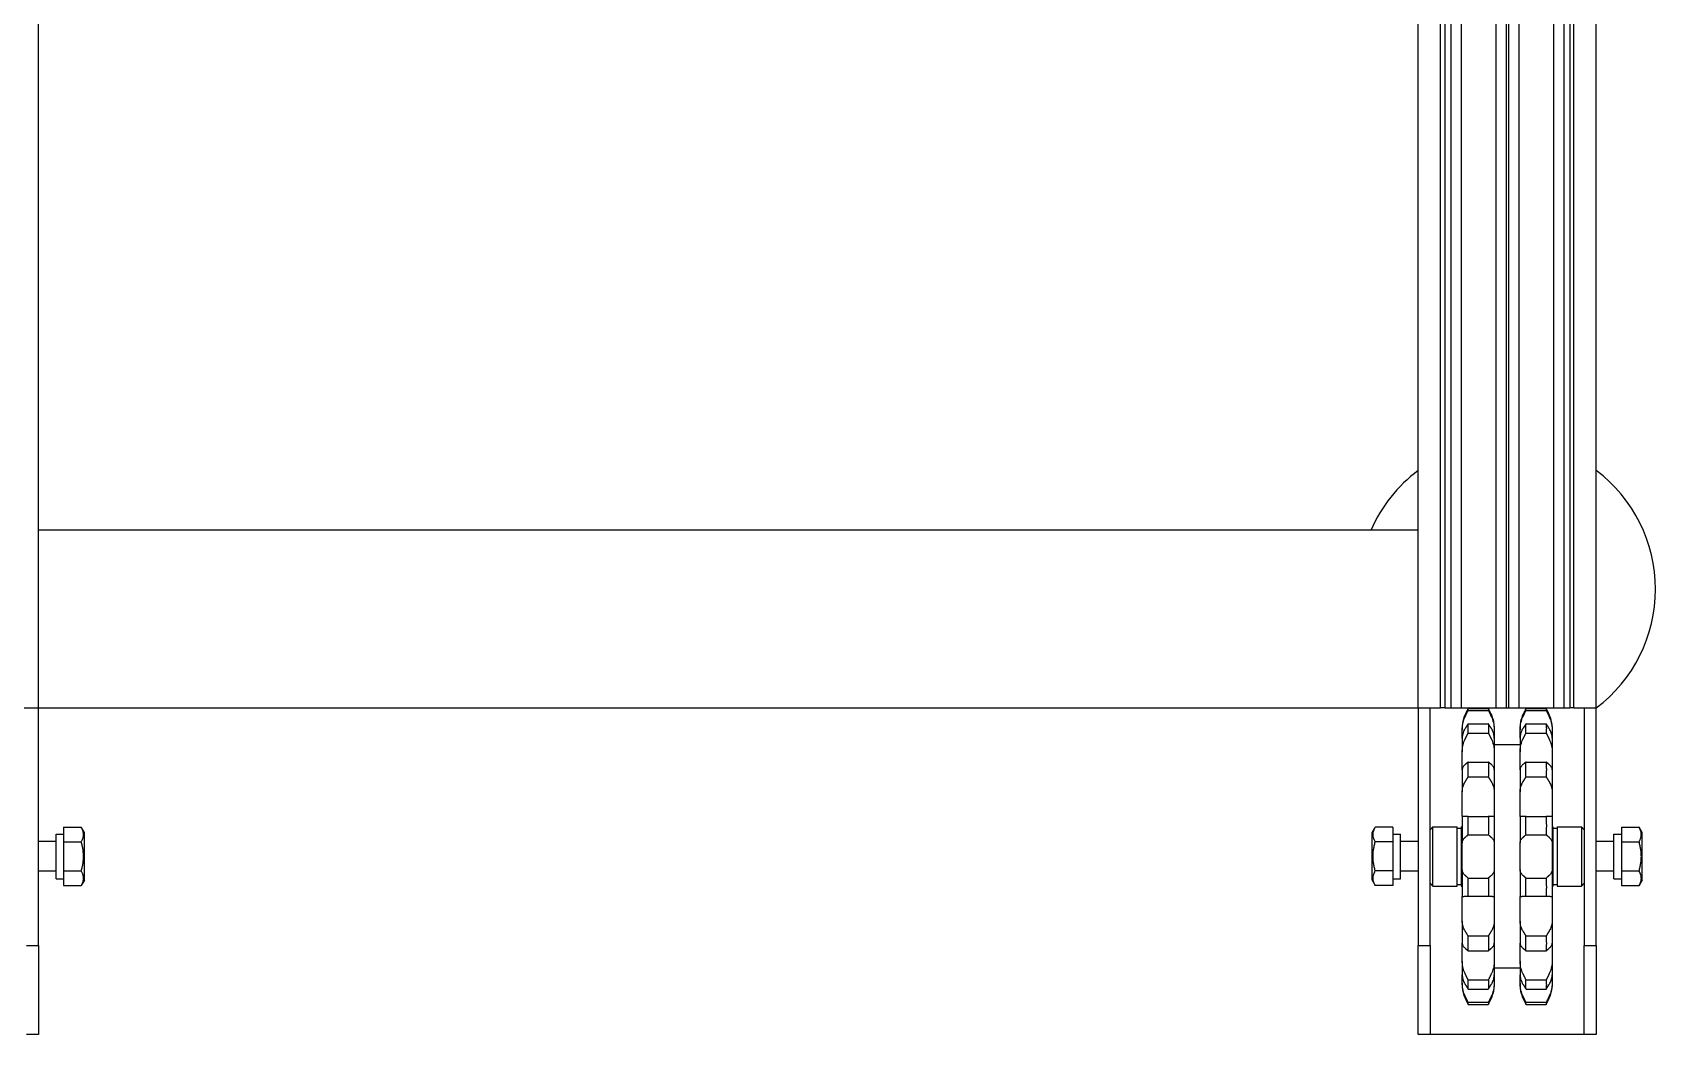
# Model space of a CAD drawing. Header units: millimetres. Extents: x -383313 to -161684, y -117025 to 99224.
# Drawn here: x -348061 to -347514, y -10051 to -9714 of the extents above; entities that cross this region are included whole.
import ezdxf

# ---------------------------------------------------------------- set-up
doc = ezdxf.new("R2010")
doc.units = ezdxf.units.MM
doc.header["$MEASUREMENT"] = 0
doc.layers.add('PV-F89', color=7, linetype='Continuous')

# ---------------------------------------------------------------- blocks, each defined once
blk = doc.blocks.new('*U149')
at = {"layer": 'PV-F89'}
for p, q in [((1647.85, 1413.87), (1647.85, 1417.87)), ((1677.85, 1417.87), (1677.85, 1413.87)), ((1757.85, 1421.37), (1757.85, 1413.87)), ((1677.85, 1413.87), (1647.85, 1413.87)), ((1677.85, 1413.87), (1757.85, 1413.87)), ((1702.85, 1407.87), (1702.85, 1413.87)), ((1712.85, 1407.87), (1712.85, 1413.87)), ((1757.85, 1413.87), (3037.85, 1413.87)), ((1757.85, 1413.87), (1757.85, 948.87)), ((1817.85, 1413.87), (1817.85, 948.87)), ((1700.35, 1407.87), (1715.35, 1407.87)), ((1700.35, 1407.87), (1700.35, 1405.37)), ((1715.35, 1407.87), (1715.35, 1405.37)), ((1702.94, 1405.37), (1698.03, 1405.37)), ((1698.03, 1405.37), (1698.03, 1399.41)), ((1712.76, 1405.37), (1702.94, 1405.37)), ((1702.94, 1405.37), (1702.94, 1399.41)), ((1717.66, 1405.37), (1712.76, 1405.37)), ((1712.76, 1405.37), (1712.76, 1399.41)), ((1717.66, 1405.37), (1717.66, 1399.41)), ((1699.85, 1398.37), (1698.03, 1399.41)), ((1699.85, 1398.37), (1715.85, 1398.37)), ((1715.85, 1398.37), (1717.66, 1399.41)), ((1699.85, 964.37), (1698.03, 963.32)), ((1698.03, 957.37), (1698.03, 963.32)), ((1699.85, 964.37), (1715.85, 964.37)), ((1702.94, 957.37), (1702.94, 963.32)), ((1712.76, 957.37), (1712.76, 963.32)), ((1715.85, 964.37), (1717.66, 963.32)), ((1717.66, 957.37), (1717.66, 963.32)), ((1702.94, 957.37), (1698.03, 957.37)), ((1700.35, 957.37), (1700.35, 954.87)), ((1712.76, 957.37), (1702.94, 957.37)), ((1717.66, 957.37), (1712.76, 957.37)), ((1715.35, 957.37), (1715.35, 954.87)), ((1700.35, 954.87), (1715.35, 954.87)), ((1702.85, 948.87), (1702.85, 954.87)), ((1712.85, 948.87), (1712.85, 954.87)), ((1647.85, 948.87), (1677.85, 948.87)), ((1647.85, 944.87), (1647.85, 948.87)), ((1677.85, 948.87), (1677.85, 944.87)), ((1757.85, 948.87), (1677.85, 948.87)), ((1757.85, 948.87), (3037.85, 948.87)), ((1757.85, 948.87), (1757.85, 941.37)), ((1677.85, 944.87), (1647.85, 944.87)), ((1647.85, 940.87), (1647.85, 944.87)), ((1647.85, 896.87), (1647.85, 940.87)), ((1677.85, 944.87), (1757.85, 944.87)), ((1698.85, 944.87), (1697.85, 943.87)), ((1697.85, 943.87), (1717.85, 943.87)), ((1697.85, 943.87), (1697.85, 935.67)), ((1716.85, 944.87), (1717.85, 943.87)), ((1717.85, 943.87), (1717.85, 935.67)), ((1757.85, 939.92), (1757.85, 941.37)), ((1757.85, 941.37), (3037.85, 941.37)), ((1697.85, 935.67), (1717.85, 935.67)), ((1698.35, 935.67), (1698.35, 934.37)), ((1717.35, 935.67), (1717.35, 934.37)), ((1757.85, 939.92), (1757.85, 937.91)), ((3037.85, 939.92), (1757.85, 939.92)), ((1757.85, 937.91), (1757.85, 934.41)), ((3037.85, 937.91), (1757.85, 937.91)), ((1657.99, 932.02), (1657.99, 925.22)), ((1658.64, 925.22), (1658.64, 932.02)), ((1663.16, 932.02), (1663.16, 925.22)), ((1665.2, 934.02), (1664.23, 934.02)), ((1665.2, 934.02), (1667.12, 934.02)), ((1666.27, 932.02), (1666.27, 925.22)), ((1667.12, 934.02), (1667.99, 934.02)), ((1672.59, 934.02), (1667.99, 934.02)), ((1672.59, 934.02), (1674.44, 934.02)), ((1674.44, 934.02), (1678.64, 934.02)), ((1676.06, 932.02), (1676.06, 925.22)), ((1686.07, 934.02), (1678.64, 934.02)), ((1681.09, 932.02), (1681.09, 925.22)), ((1686.07, 934.02), (1687.54, 934.02)), ((1687.54, 934.02), (1694.3, 934.02)), ((1694.3, 934.02), (1694.34, 934.02)), ((1703.33, 934.02), (1694.34, 934.02)), ((1694.45, 932.02), (1694.45, 925.22)), ((1717.85, 934.37), (1697.85, 934.37)), ((1697.85, 934.37), (1697.85, 934.02)), ((1700.54, 932.02), (1700.54, 925.22)), ((1703.33, 934.02), (1704.15, 934.02)), ((1704.15, 934.02), (1711.55, 934.02)), ((1711.55, 934.02), (1712.37, 934.02)), ((1721.36, 934.02), (1712.37, 934.02)), ((1715.16, 932.02), (1715.16, 925.22)), ((1717.85, 934.37), (1717.85, 934.02)), ((1721.25, 932.02), (1721.25, 925.22)), ((1721.36, 934.02), (1721.4, 934.02)), ((1721.4, 934.02), (1728.16, 934.02)), ((1728.16, 934.02), (1729.62, 934.02)), ((1737.06, 934.02), (1729.62, 934.02)), ((1734.61, 932.02), (1734.61, 925.22)), ((1737.06, 934.02), (1741.26, 934.02)), ((1739.64, 932.02), (1739.64, 925.22)), ((1741.26, 934.02), (1743.11, 934.02)), ((1747.71, 934.02), (1743.11, 934.02)), ((1747.71, 934.02), (1748.58, 934.02)), ((1748.58, 934.02), (1750.5, 934.02)), ((1749.42, 932.02), (1749.42, 925.22)), ((1751.46, 934.02), (1750.5, 934.02)), ((1752.54, 932.02), (1752.54, 925.22)), ((1757.05, 932.02), (1757.05, 925.22)), ((1757.7, 932.02), (1757.7, 925.22)), ((1757.85, 934.41), (1757.85, 922.73)), ((3037.85, 934.41), (1757.85, 934.41)), ((1665.2, 923.22), (1664.23, 923.22)), ((1667.12, 923.22), (1665.2, 923.22)), ((1667.99, 923.22), (1667.12, 923.22)), ((1672.59, 923.22), (1667.99, 923.22)), ((1670.2, 914.52), (1670.2, 923.22)), ((1674.44, 923.22), (1672.59, 923.22)), ((1678.64, 923.22), (1674.44, 923.22)), ((1686.07, 923.22), (1678.64, 923.22)), ((1687.54, 923.22), (1686.07, 923.22)), ((1694.3, 923.22), (1687.54, 923.22)), ((1694.34, 923.22), (1694.3, 923.22)), ((1703.33, 923.22), (1694.34, 923.22)), ((1704.15, 923.22), (1703.33, 923.22)), ((1711.55, 923.22), (1704.15, 923.22)), ((1712.37, 923.22), (1711.55, 923.22)), ((1721.36, 923.22), (1712.37, 923.22)), ((1721.4, 923.22), (1721.36, 923.22)), ((1728.16, 923.22), (1721.4, 923.22)), ((1729.62, 923.22), (1728.16, 923.22)), ((1737.06, 923.22), (1729.62, 923.22)), ((1741.26, 923.22), (1737.06, 923.22)), ((1743.11, 923.22), (1741.26, 923.22)), ((1747.71, 923.22), (1743.11, 923.22)), ((1745.49, 914.52), (1745.49, 923.22)), ((1748.58, 923.22), (1747.71, 923.22)), ((1750.5, 923.22), (1748.58, 923.22)), ((1751.46, 923.22), (1750.5, 923.22)), ((1757.85, 922.73), (1757.85, 919.23)), ((3037.85, 922.73), (1757.85, 922.73)), ((1757.85, 919.23), (1757.85, 918.45)), ((3037.85, 919.23), (1757.85, 919.23)), ((1665.2, 914.52), (1664.23, 914.52)), ((1665.2, 914.52), (1667.12, 914.52)), ((1667.12, 914.52), (1667.99, 914.52)), ((1672.59, 914.52), (1667.99, 914.52)), ((1672.59, 914.52), (1674.44, 914.52)), ((1674.44, 914.52), (1678.64, 914.52)), ((1686.07, 914.52), (1678.64, 914.52)), ((1686.07, 914.52), (1687.54, 914.52)), ((1687.54, 914.52), (1694.3, 914.52)), ((1694.3, 914.52), (1694.34, 914.52)), ((1703.33, 914.52), (1694.34, 914.52)), ((1703.33, 914.52), (1704.15, 914.52)), ((1704.15, 914.52), (1711.55, 914.52)), ((1711.55, 914.52), (1712.37, 914.52)), ((1721.36, 914.52), (1712.37, 914.52)), ((1721.36, 914.52), (1721.4, 914.52)), ((1721.4, 914.52), (1728.16, 914.52)), ((1728.16, 914.52), (1729.62, 914.52)), ((1737.06, 914.52), (1729.62, 914.52)), ((1737.06, 914.52), (1741.26, 914.52)), ((1741.26, 914.52), (1743.11, 914.52)), ((1747.71, 914.52), (1743.11, 914.52)), ((1747.71, 914.52), (1748.58, 914.52)), ((1748.58, 914.52), (1750.5, 914.52)), ((1751.46, 914.52), (1750.5, 914.52)), ((1757.85, 918.45), (1757.85, 914.95)), ((3037.85, 918.45), (1757.85, 918.45)), ((1757.85, 914.95), (1757.85, 903.27)), ((3037.85, 914.95), (1757.85, 914.95)), ((1657.99, 912.52), (1657.99, 905.72)), ((1658.64, 905.72), (1658.64, 912.52)), ((1663.16, 912.52), (1663.16, 905.72)), ((1666.27, 912.52), (1666.27, 905.72)), ((1676.06, 912.52), (1676.06, 905.72)), ((1681.09, 912.52), (1681.09, 905.72)), ((1694.45, 912.52), (1694.45, 905.72)), ((1700.54, 912.52), (1700.54, 905.72)), ((1715.16, 912.52), (1715.16, 905.72)), ((1721.25, 912.52), (1721.25, 905.72)), ((1734.61, 912.52), (1734.61, 905.72)), ((1739.64, 912.52), (1739.64, 905.72)), ((1749.42, 912.52), (1749.42, 905.72)), ((1752.54, 912.52), (1752.54, 905.72)), ((1757.05, 912.52), (1757.05, 905.72)), ((1757.7, 912.52), (1757.7, 905.72)), ((1665.2, 903.72), (1664.23, 903.72)), ((1667.12, 903.72), (1665.2, 903.72)), ((1667.99, 903.72), (1667.12, 903.72)), ((1672.59, 903.72), (1667.99, 903.72)), ((1674.44, 903.72), (1672.59, 903.72)), ((1678.64, 903.72), (1674.44, 903.72)), ((1686.07, 903.72), (1678.64, 903.72)), ((1687.54, 903.72), (1686.07, 903.72)), ((1694.3, 903.72), (1687.54, 903.72)), ((1694.34, 903.72), (1694.3, 903.72)), ((1703.33, 903.72), (1694.34, 903.72)), ((1697.85, 903.72), (1697.85, 903.37)), ((1697.85, 903.37), (1717.85, 903.37)), ((1698.35, 903.37), (1698.35, 902.07)), ((1704.15, 903.72), (1703.33, 903.72)), ((1711.55, 903.72), (1704.15, 903.72)), ((1712.37, 903.72), (1711.55, 903.72)), ((1721.36, 903.72), (1712.37, 903.72)), ((1717.35, 903.37), (1717.35, 902.07)), ((1717.85, 903.72), (1717.85, 903.37)), ((1721.4, 903.72), (1721.36, 903.72)), ((1728.16, 903.72), (1721.4, 903.72)), ((1729.62, 903.72), (1728.16, 903.72)), ((1737.06, 903.72), (1729.62, 903.72)), ((1741.26, 903.72), (1737.06, 903.72)), ((1743.11, 903.72), (1741.26, 903.72)), ((1747.71, 903.72), (1743.11, 903.72)), ((1748.58, 903.72), (1747.71, 903.72)), ((1750.5, 903.72), (1748.58, 903.72)), ((1751.46, 903.72), (1750.5, 903.72)), ((1757.85, 903.27), (1757.85, 899.77)), ((3037.85, 903.27), (1757.85, 903.27)), ((1717.85, 902.07), (1697.85, 902.07)), ((1697.85, 902.07), (1697.85, 893.87)), ((1717.85, 902.07), (1717.85, 893.87)), ((1757.85, 899.77), (1757.85, 897.76)), ((3037.85, 899.77), (1757.85, 899.77)), ((3037.85, 897.76), (1757.85, 897.76)), ((1757.85, 896.37), (1757.85, 897.76)), ((1647.85, 892.87), (1647.85, 896.87)), ((1647.85, 888.87), (1647.85, 892.87)), ((1647.85, 892.87), (1677.85, 892.87)), ((1677.85, 892.87), (1677.85, 888.87)), ((1757.85, 892.87), (1677.85, 892.87)), ((1717.85, 893.87), (1697.85, 893.87)), ((1698.85, 892.87), (1697.85, 893.87)), ((1716.85, 892.87), (1717.85, 893.87)), ((1757.85, 896.37), (1757.85, 888.87)), ((1757.85, 896.37), (3037.85, 896.37)), ((1677.85, 888.87), (1647.85, 888.87)), ((1677.85, 888.87), (1757.85, 888.87)), ((1702.85, 882.87), (1702.85, 888.87)), ((1712.85, 882.87), (1712.85, 888.87)), ((1757.85, 888.87), (3037.85, 888.87)), ((1700.35, 882.87), (1715.35, 882.87)), ((1700.35, 882.87), (1700.35, 880.37)), ((1715.35, 882.87), (1715.35, 880.37)), ((1702.94, 880.37), (1698.03, 880.37)), ((1698.03, 880.37), (1698.03, 874.41)), ((1712.76, 880.37), (1702.94, 880.37)), ((1702.94, 880.37), (1702.94, 874.41)), ((1717.66, 880.37), (1712.76, 880.37)), ((1712.76, 880.37), (1712.76, 874.41)), ((1717.66, 880.37), (1717.66, 874.41)), ((1699.85, 873.37), (1698.03, 874.41)), ((1699.85, 873.37), (1715.85, 873.37)), ((1715.85, 873.37), (1717.66, 874.41))]:
    blk.add_line(p, q, dxfattribs=at)
for centre, radius, start, end in [((1797.85, 918.87), 50, 36.8699, 66.4218), ((1664.23, 924.52), 9.5, 90, 90.6401), ((1751.46, 924.52), 9.5, 89.3599, 90), ((1664.23, 932.72), 9.5, 269.3599, 270), ((1751.46, 932.72), 9.5, 270, 270.6401), ((1664.23, 905.02), 9.5, 90, 90.6401), ((1751.46, 905.02), 9.5, 89.3599, 90), ((1664.23, 913.22), 9.5, 269.3599, 270), ((1751.46, 913.22), 9.5, 270, 270.6401), ((1797.85, 918.87), 50, 216.8699, 323.1301)]:
    blk.add_arc(centre, radius, start, end, dxfattribs=at)
for points, weights in [([(1698.03, 1399.41), (1700.49, 1398), (1702.94, 1399.41)], [1.22364575665, 1.41294441399, 1.22364575665]), ([(1702.94, 1399.41), (1707.85, 1398), (1712.76, 1399.41)], [1.22364575665, 1.41294441399, 1.22364575665]), ([(1712.76, 1399.41), (1715.21, 1398), (1717.66, 1399.41)], [1.22364575665, 1.41294441399, 1.22364575665]), ([(1698.03, 963.32), (1700.49, 964.74), (1702.94, 963.32)], [1.22364575665, 1.41294441399, 1.22364575665]), ([(1702.94, 963.32), (1707.85, 964.74), (1712.76, 963.32)], [1.22364575665, 1.41294441399, 1.22364575665]), ([(1712.76, 963.32), (1715.21, 964.74), (1717.66, 963.32)], [1.22364575665, 1.41294441399, 1.22364575665]), ([(1660.08, 933.05), (1659.06, 932.55), (1657.99, 932.02)], [1, 1.00025461954, 1]), ([(1657.99, 932.02), (1658.32, 932.11), (1658.64, 932.02)], [1, 1.00194841845, 1]), ([(1658.64, 932.02), (1659.76, 932.55), (1660.83, 933.05)], [1, 1.00025461956, 1]), ([(1664.78, 933.05), (1663.99, 932.55), (1663.16, 932.02)], [1, 1.00025461956, 1]), ([(1663.16, 932.02), (1664.72, 932.11), (1666.27, 932.02)], [1, 1.00194841845, 1]), ([(1666.27, 932.02), (1667.35, 932.55), (1668.38, 933.05)], [1, 1.00025461954, 1]), ([(1676.92, 933.05), (1676.5, 932.55), (1676.06, 932.02)], [1, 1.00025461955, 1]), ([(1676.06, 932.02), (1678.58, 932.11), (1681.09, 932.02)], [1, 1.00194841845, 1]), ([(1681.09, 932.02), (1681.94, 932.55), (1682.76, 933.05)], [1, 1.00025461956, 1]), ([(1694.41, 933.05), (1694.43, 932.55), (1694.45, 932.02)], [1, 1.00025461956, 1]), ([(1694.45, 932.02), (1697.49, 932.11), (1700.54, 932.02)], [1, 1.00194841845, 1]), ([(1700.54, 932.02), (1701.01, 932.55), (1701.47, 933.05)], [1, 1.00025461955, 1]), ([(1714.23, 933.05), (1714.69, 932.55), (1715.16, 932.02)], [1, 1.00025461957, 1]), ([(1715.16, 932.02), (1718.2, 932.11), (1721.25, 932.02)], [1, 1.00194841845, 1]), ([(1721.25, 932.02), (1721.27, 932.55), (1721.28, 933.05)], [1, 1.00025461957, 1]), ([(1732.94, 933.05), (1733.76, 932.55), (1734.61, 932.02)], [1, 1.00025461956, 1]), ([(1734.61, 932.02), (1737.12, 932.11), (1739.64, 932.02)], [1, 1.00194841845, 1]), ([(1739.64, 932.02), (1739.2, 932.55), (1738.78, 933.05)], [1, 1.00025461955, 1]), ([(1747.32, 933.05), (1748.35, 932.55), (1749.42, 932.02)], [1, 1.00025461956, 1]), ([(1749.42, 932.02), (1750.98, 932.11), (1752.54, 932.02)], [1, 1.00194841845, 1]), ([(1752.54, 932.02), (1751.71, 932.55), (1750.92, 933.05)], [1, 1.00025461955, 1]), ([(1754.87, 933.05), (1755.94, 932.55), (1757.05, 932.02)], [1, 1.00025461958, 1]), ([(1757.7, 932.02), (1756.64, 932.55), (1755.62, 933.05)], [1, 1.00025461957, 1]), ([(1757.05, 932.02), (1757.38, 932.11), (1757.7, 932.02)], [1, 1.00194841845, 1]), ([(1658.64, 925.22), (1658.32, 925.12), (1657.99, 925.22)], [1, 1.00194841845, 1]), ([(1657.99, 925.22), (1659.06, 924.69), (1660.08, 924.18)], [1, 1.00025461957, 1]), ([(1660.83, 924.18), (1659.76, 924.69), (1658.64, 925.22)], [1, 1.00025461957, 1]), ([(1666.27, 925.22), (1664.72, 925.12), (1663.16, 925.22)], [1, 1.00194841845, 1]), ([(1663.16, 925.22), (1663.99, 924.69), (1664.78, 924.18)], [1, 1.00025461955, 1]), ([(1668.38, 924.18), (1667.35, 924.69), (1666.27, 925.22)], [1, 1.00025461956, 1]), ([(1681.09, 925.22), (1678.58, 925.12), (1676.06, 925.22)], [1, 1.00194841845, 1]), ([(1676.06, 925.22), (1676.5, 924.69), (1676.92, 924.18)], [1, 1.00025461956, 1]), ([(1682.76, 924.18), (1681.94, 924.69), (1681.09, 925.22)], [1, 1.00025461957, 1]), ([(1694.45, 925.22), (1694.43, 924.69), (1694.41, 924.18)], [1, 1.00025461955, 1]), ([(1700.54, 925.22), (1697.49, 925.12), (1694.45, 925.22)], [1, 1.00194841845, 1]), ([(1701.47, 924.18), (1701.01, 924.69), (1700.54, 925.22)], [1, 1.00025461956, 1]), ([(1715.16, 925.22), (1714.69, 924.69), (1714.23, 924.18)], [1, 1.00025461958, 1]), ([(1721.25, 925.22), (1718.2, 925.12), (1715.16, 925.22)], [1, 1.00194841845, 1]), ([(1721.28, 924.18), (1721.27, 924.69), (1721.25, 925.22)], [1, 1.00025461956, 1]), ([(1734.61, 925.22), (1733.76, 924.69), (1732.94, 924.18)], [1, 1.00025461956, 1]), ([(1739.64, 925.22), (1737.12, 925.12), (1734.61, 925.22)], [1, 1.00194841845, 1]), ([(1738.78, 924.18), (1739.2, 924.69), (1739.64, 925.22)], [1, 1.00025461956, 1]), ([(1749.42, 925.22), (1748.35, 924.69), (1747.32, 924.18)], [1, 1.00025461954, 1]), ([(1752.54, 925.22), (1750.98, 925.12), (1749.42, 925.22)], [1, 1.00194841845, 1]), ([(1750.92, 924.18), (1751.71, 924.69), (1752.54, 925.22)], [1, 1.00025461957, 1]), ([(1757.05, 925.22), (1755.94, 924.69), (1754.87, 924.18)], [1, 1.00025461953, 1]), ([(1755.62, 924.18), (1756.64, 924.69), (1757.7, 925.22)], [1, 1.00025461955, 1]), ([(1757.7, 925.22), (1757.38, 925.12), (1757.05, 925.22)], [1, 1.00194841845, 1]), ([(1660.08, 913.55), (1659.06, 913.05), (1657.99, 912.52)], [1, 1.00025461956, 1]), ([(1658.64, 912.52), (1659.76, 913.05), (1660.83, 913.55)], [1, 1.00025461955, 1]), ([(1664.78, 913.55), (1663.99, 913.05), (1663.16, 912.52)], [1, 1.00025461957, 1]), ([(1666.27, 912.52), (1667.35, 913.05), (1668.38, 913.55)], [1, 1.00025461954, 1]), ([(1676.92, 913.55), (1676.5, 913.05), (1676.06, 912.52)], [1, 1.00025461956, 1]), ([(1681.09, 912.52), (1681.94, 913.05), (1682.76, 913.55)], [1, 1.00025461956, 1]), ([(1694.41, 913.55), (1694.43, 913.05), (1694.45, 912.52)], [1, 1.00025461954, 1]), ([(1700.54, 912.52), (1701.01, 913.05), (1701.47, 913.55)], [1, 1.00025461958, 1]), ([(1714.23, 913.55), (1714.69, 913.05), (1715.16, 912.52)], [1, 1.00025461957, 1]), ([(1721.25, 912.52), (1721.27, 913.05), (1721.28, 913.55)], [1, 1.00025461957, 1]), ([(1732.94, 913.55), (1733.76, 913.05), (1734.61, 912.52)], [1, 1.00025461957, 1]), ([(1739.64, 912.52), (1739.2, 913.05), (1738.78, 913.55)], [1, 1.00025461955, 1]), ([(1747.32, 913.55), (1748.35, 913.05), (1749.42, 912.52)], [1, 1.00025461957, 1]), ([(1752.54, 912.52), (1751.71, 913.05), (1750.92, 913.55)], [1, 1.00025461956, 1]), ([(1754.87, 913.55), (1755.94, 913.05), (1757.05, 912.52)], [1, 1.00025461957, 1]), ([(1757.7, 912.52), (1756.64, 913.05), (1755.62, 913.55)], [1, 1.00025461957, 1]), ([(1657.99, 912.52), (1658.32, 912.61), (1658.64, 912.52)], [1, 1.00194841845, 1]), ([(1663.16, 912.52), (1664.72, 912.61), (1666.27, 912.52)], [1, 1.00194841845, 1]), ([(1676.06, 912.52), (1678.58, 912.61), (1681.09, 912.52)], [1, 1.00194841845, 1]), ([(1694.45, 912.52), (1697.49, 912.61), (1700.54, 912.52)], [1, 1.00194841845, 1]), ([(1715.16, 912.52), (1718.2, 912.61), (1721.25, 912.52)], [1, 1.00194841845, 1]), ([(1734.61, 912.52), (1737.12, 912.61), (1739.64, 912.52)], [1, 1.00194841845, 1]), ([(1749.42, 912.52), (1750.98, 912.61), (1752.54, 912.52)], [1, 1.00194841845, 1]), ([(1757.05, 912.52), (1757.38, 912.61), (1757.7, 912.52)], [1, 1.00194841845, 1]), ([(1657.99, 905.72), (1659.06, 905.19), (1660.08, 904.68)], [1, 1.00025461955, 1]), ([(1658.64, 905.72), (1658.32, 905.62), (1657.99, 905.72)], [1, 1.00194841845, 1]), ([(1660.83, 904.68), (1659.76, 905.19), (1658.64, 905.72)], [1, 1.00025461956, 1]), ([(1663.16, 905.72), (1663.99, 905.19), (1664.78, 904.68)], [1, 1.00025461955, 1]), ([(1666.27, 905.72), (1664.72, 905.62), (1663.16, 905.72)], [1, 1.00194841845, 1]), ([(1668.38, 904.68), (1667.35, 905.19), (1666.27, 905.72)], [1, 1.00025461957, 1]), ([(1676.06, 905.72), (1676.5, 905.19), (1676.92, 904.68)], [1, 1.00025461955, 1]), ([(1681.09, 905.72), (1678.58, 905.62), (1676.06, 905.72)], [1, 1.00194841845, 1]), ([(1682.76, 904.68), (1681.94, 905.19), (1681.09, 905.72)], [1, 1.00025461956, 1]), ([(1694.45, 905.72), (1694.43, 905.19), (1694.41, 904.68)], [1, 1.00025461953, 1]), ([(1700.54, 905.72), (1697.49, 905.62), (1694.45, 905.72)], [1, 1.00194841845, 1]), ([(1701.47, 904.68), (1701.01, 905.19), (1700.54, 905.72)], [1, 1.00025461957, 1]), ([(1715.16, 905.72), (1714.69, 905.19), (1714.23, 904.68)], [1, 1.00025461956, 1]), ([(1721.25, 905.72), (1718.2, 905.62), (1715.16, 905.72)], [1, 1.00194841845, 1]), ([(1721.28, 904.68), (1721.27, 905.19), (1721.25, 905.72)], [1, 1.00025461956, 1]), ([(1734.61, 905.72), (1733.76, 905.19), (1732.94, 904.68)], [1, 1.00025461958, 1]), ([(1739.64, 905.72), (1737.12, 905.62), (1734.61, 905.72)], [1, 1.00194841845, 1]), ([(1738.78, 904.68), (1739.2, 905.19), (1739.64, 905.72)], [1, 1.00025461956, 1]), ([(1749.42, 905.72), (1748.35, 905.19), (1747.32, 904.68)], [1, 1.00025461957, 1]), ([(1752.54, 905.72), (1750.98, 905.62), (1749.42, 905.72)], [1, 1.00194841845, 1]), ([(1750.92, 904.68), (1751.71, 905.19), (1752.54, 905.72)], [1, 1.00025461954, 1]), ([(1757.05, 905.72), (1755.94, 905.19), (1754.87, 904.68)], [1, 1.00025461957, 1]), ([(1755.62, 904.68), (1756.64, 905.19), (1757.7, 905.72)], [1, 1.00025461957, 1]), ([(1757.7, 905.72), (1757.38, 905.62), (1757.05, 905.72)], [1, 1.00194841845, 1]), ([(1698.03, 874.41), (1700.49, 873), (1702.94, 874.41)], [1.22364575665, 1.41294441399, 1.22364575665]), ([(1702.94, 874.41), (1707.85, 873), (1712.76, 874.41)], [1.22364575665, 1.41294441399, 1.22364575665]), ([(1712.76, 874.41), (1715.21, 873), (1717.66, 874.41)], [1.22364575665, 1.41294441399, 1.22364575665])]:
    blk.add_rational_spline(points, weights, degree=2, dxfattribs=at)
for points, knots in [([(1664.13, 934.02), (1663.86, 934.01), (1663.59, 934), (1663, 933.94), (1662.68, 933.89), (1662.04, 933.76), (1661.72, 933.68), (1661.12, 933.49), (1660.82, 933.38), (1660.39, 933.2), (1660.24, 933.13), (1660.08, 933.05)], [43.697264, 43.697264, 43.697264, 43.697264, 44.52713, 44.52713, 45.468654, 45.468654, 46.410179, 46.410179, 47.351703, 47.351703, 47.881108, 47.881108, 47.881108, 47.881108]), ([(1660.83, 933.05), (1661, 933.13), (1661.16, 933.2), (1661.61, 933.38), (1661.92, 933.49), (1662.56, 933.68), (1662.89, 933.76), (1663.56, 933.89), (1663.9, 933.94), (1664.56, 934), (1664.88, 934.02), (1665.2, 934.02)], [10.115097, 10.115097, 10.115097, 10.115097, 10.644502, 10.644502, 11.586026, 11.586026, 12.527551, 12.527551, 13.469075, 13.469075, 14.4106, 14.4106, 14.4106, 14.4106]), ([(1667.99, 934.02), (1667.76, 934.02), (1667.52, 934), (1667.03, 933.94), (1666.78, 933.89), (1666.29, 933.76), (1666.05, 933.68), (1665.58, 933.49), (1665.35, 933.38), (1665.02, 933.2), (1664.9, 933.13), (1664.78, 933.05)], [43.585605, 43.585605, 43.585605, 43.585605, 44.52713, 44.52713, 45.468654, 45.468654, 46.410179, 46.410179, 47.351703, 47.351703, 47.881108, 47.881108, 47.881108, 47.881108]), ([(1668.38, 933.05), (1668.54, 933.13), (1668.7, 933.2), (1669.14, 933.38), (1669.43, 933.49), (1670.05, 933.68), (1670.37, 933.76), (1671.01, 933.89), (1671.33, 933.94), (1671.97, 934), (1672.29, 934.02), (1672.59, 934.02)], [10.115097, 10.115097, 10.115097, 10.115097, 10.644502, 10.644502, 11.586026, 11.586026, 12.527551, 12.527551, 13.469075, 13.469075, 14.4106, 14.4106, 14.4106, 14.4106]), ([(1678.64, 934.02), (1678.52, 934.02), (1678.39, 934), (1678.13, 933.94), (1677.99, 933.89), (1677.73, 933.76), (1677.6, 933.68), (1677.35, 933.49), (1677.23, 933.38), (1677.05, 933.2), (1676.99, 933.13), (1676.92, 933.05)], [43.585605, 43.585605, 43.585605, 43.585605, 44.52713, 44.52713, 45.468654, 45.468654, 46.410179, 46.410179, 47.351703, 47.351703, 47.881108, 47.881108, 47.881108, 47.881108]), ([(1682.76, 933.05), (1682.88, 933.13), (1683.01, 933.2), (1683.35, 933.38), (1683.58, 933.49), (1684.07, 933.68), (1684.32, 933.76), (1684.83, 933.89), (1685.08, 933.94), (1685.59, 934), (1685.84, 934.02), (1686.07, 934.02)], [10.115097, 10.115097, 10.115097, 10.115097, 10.644502, 10.644502, 11.586026, 11.586026, 12.527551, 12.527551, 13.469075, 13.469075, 14.4106, 14.4106, 14.4106, 14.4106]), ([(1694.34, 934.02), (1694.34, 934.02), (1694.35, 934), (1694.36, 933.94), (1694.37, 933.89), (1694.38, 933.76), (1694.38, 933.68), (1694.39, 933.49), (1694.4, 933.38), (1694.41, 933.2), (1694.41, 933.13), (1694.41, 933.05)], [43.585605, 43.585605, 43.585605, 43.585605, 44.52713, 44.52713, 45.468654, 45.468654, 46.410179, 46.410179, 47.351703, 47.351703, 47.881108, 47.881108, 47.881108, 47.881108]), ([(1701.47, 933.05), (1701.54, 933.13), (1701.61, 933.2), (1701.8, 933.38), (1701.93, 933.49), (1702.2, 933.68), (1702.35, 933.76), (1702.63, 933.89), (1702.77, 933.94), (1703.06, 934), (1703.19, 934.02), (1703.33, 934.02)], [10.115097, 10.115097, 10.115097, 10.115097, 10.644502, 10.644502, 11.586026, 11.586026, 12.527551, 12.527551, 13.469075, 13.469075, 14.4106, 14.4106, 14.4106, 14.4106]), ([(1712.37, 934.02), (1712.5, 934.02), (1712.64, 934), (1712.93, 933.94), (1713.07, 933.89), (1713.35, 933.76), (1713.49, 933.68), (1713.77, 933.49), (1713.9, 933.38), (1714.09, 933.2), (1714.16, 933.13), (1714.23, 933.05)], [43.585605, 43.585605, 43.585605, 43.585605, 44.52713, 44.52713, 45.468654, 45.468654, 46.410179, 46.410179, 47.351703, 47.351703, 47.881108, 47.881108, 47.881108, 47.881108]), ([(1721.28, 933.05), (1721.29, 933.13), (1721.29, 933.2), (1721.3, 933.38), (1721.3, 933.49), (1721.32, 933.68), (1721.32, 933.76), (1721.33, 933.89), (1721.34, 933.94), (1721.35, 934), (1721.36, 934.02), (1721.36, 934.02)], [10.115097, 10.115097, 10.115097, 10.115097, 10.644502, 10.644502, 11.586026, 11.586026, 12.527551, 12.527551, 13.469075, 13.469075, 14.4106, 14.4106, 14.4106, 14.4106]), ([(1729.62, 934.02), (1729.86, 934.02), (1730.11, 934), (1730.61, 933.94), (1730.87, 933.89), (1731.38, 933.76), (1731.63, 933.68), (1732.11, 933.49), (1732.35, 933.38), (1732.69, 933.2), (1732.82, 933.13), (1732.94, 933.05)], [43.585605, 43.585605, 43.585605, 43.585605, 44.52713, 44.52713, 45.468654, 45.468654, 46.410179, 46.410179, 47.351703, 47.351703, 47.881108, 47.881108, 47.881108, 47.881108]), ([(1738.78, 933.05), (1738.71, 933.13), (1738.65, 933.2), (1738.47, 933.38), (1738.35, 933.49), (1738.1, 933.68), (1737.97, 933.76), (1737.7, 933.89), (1737.57, 933.94), (1737.31, 934), (1737.18, 934.02), (1737.06, 934.02)], [10.115097, 10.115097, 10.115097, 10.115097, 10.644502, 10.644502, 11.586026, 11.586026, 12.527551, 12.527551, 13.469075, 13.469075, 14.4106, 14.4106, 14.4106, 14.4106]), ([(1743.11, 934.02), (1743.41, 934.02), (1743.73, 934), (1744.37, 933.94), (1744.69, 933.89), (1745.33, 933.76), (1745.65, 933.68), (1746.27, 933.49), (1746.56, 933.38), (1747, 933.2), (1747.16, 933.13), (1747.32, 933.05)], [43.585605, 43.585605, 43.585605, 43.585605, 44.52713, 44.52713, 45.468654, 45.468654, 46.410179, 46.410179, 47.351703, 47.351703, 47.881108, 47.881108, 47.881108, 47.881108]), ([(1750.92, 933.05), (1750.8, 933.13), (1750.68, 933.2), (1750.35, 933.38), (1750.12, 933.49), (1749.65, 933.68), (1749.41, 933.76), (1748.91, 933.89), (1748.67, 933.94), (1748.18, 934), (1747.94, 934.02), (1747.71, 934.02)], [10.115097, 10.115097, 10.115097, 10.115097, 10.644502, 10.644502, 11.586026, 11.586026, 12.527551, 12.527551, 13.469075, 13.469075, 14.4106, 14.4106, 14.4106, 14.4106]), ([(1750.5, 934.02), (1750.81, 934.02), (1751.14, 934), (1751.8, 933.94), (1752.14, 933.89), (1752.81, 933.76), (1753.14, 933.68), (1753.78, 933.49), (1754.08, 933.38), (1754.54, 933.2), (1754.7, 933.13), (1754.87, 933.05)], [43.585605, 43.585605, 43.585605, 43.585605, 44.52713, 44.52713, 45.468654, 45.468654, 46.410179, 46.410179, 47.351703, 47.351703, 47.881108, 47.881108, 47.881108, 47.881108]), ([(1755.62, 933.05), (1755.46, 933.13), (1755.31, 933.2), (1754.88, 933.38), (1754.58, 933.49), (1753.97, 933.68), (1753.66, 933.76), (1753.02, 933.89), (1752.7, 933.94), (1752.11, 934), (1751.83, 934.01), (1751.57, 934.02)], [10.115097, 10.115097, 10.115097, 10.115097, 10.644502, 10.644502, 11.586026, 11.586026, 12.527551, 12.527551, 13.469075, 13.469075, 14.298941, 14.298941, 14.298941, 14.298941]), ([(1660.08, 924.18), (1660.24, 924.11), (1660.39, 924.03), (1660.82, 923.85), (1661.12, 923.74), (1661.72, 923.55), (1662.04, 923.47), (1662.68, 923.34), (1663, 923.29), (1663.59, 923.23), (1663.86, 923.22), (1664.13, 923.22)], [10.115097, 10.115097, 10.115097, 10.115097, 10.644502, 10.644502, 11.586026, 11.586026, 12.527551, 12.527551, 13.469075, 13.469075, 14.298941, 14.298941, 14.298941, 14.298941]), ([(1665.2, 923.22), (1664.88, 923.22), (1664.56, 923.23), (1663.9, 923.29), (1663.56, 923.34), (1662.89, 923.47), (1662.56, 923.55), (1661.92, 923.74), (1661.61, 923.85), (1661.16, 924.03), (1661, 924.11), (1660.83, 924.18)], [43.585571, 43.585571, 43.585571, 43.585571, 44.527095, 44.527095, 45.468619, 45.468619, 46.410144, 46.410144, 47.351668, 47.351668, 47.881074, 47.881074, 47.881074, 47.881074]), ([(1664.78, 924.18), (1664.9, 924.11), (1665.02, 924.03), (1665.35, 923.85), (1665.58, 923.74), (1666.05, 923.55), (1666.29, 923.47), (1666.78, 923.34), (1667.03, 923.29), (1667.52, 923.23), (1667.76, 923.22), (1667.99, 923.22)], [10.115097, 10.115097, 10.115097, 10.115097, 10.644502, 10.644502, 11.586026, 11.586026, 12.527551, 12.527551, 13.469075, 13.469075, 14.4106, 14.4106, 14.4106, 14.4106]), ([(1672.59, 923.22), (1672.29, 923.22), (1671.97, 923.23), (1671.33, 923.29), (1671.01, 923.34), (1670.37, 923.47), (1670.05, 923.55), (1669.43, 923.74), (1669.14, 923.85), (1668.7, 924.03), (1668.54, 924.11), (1668.38, 924.18)], [43.585571, 43.585571, 43.585571, 43.585571, 44.527095, 44.527095, 45.468619, 45.468619, 46.410144, 46.410144, 47.351668, 47.351668, 47.881074, 47.881074, 47.881074, 47.881074]), ([(1676.92, 924.18), (1676.99, 924.11), (1677.05, 924.03), (1677.23, 923.85), (1677.35, 923.74), (1677.6, 923.55), (1677.73, 923.47), (1677.99, 923.34), (1678.13, 923.29), (1678.39, 923.23), (1678.52, 923.22), (1678.64, 923.22)], [10.115097, 10.115097, 10.115097, 10.115097, 10.644502, 10.644502, 11.586026, 11.586026, 12.527551, 12.527551, 13.469075, 13.469075, 14.4106, 14.4106, 14.4106, 14.4106]), ([(1686.07, 923.22), (1685.84, 923.22), (1685.59, 923.23), (1685.08, 923.29), (1684.83, 923.34), (1684.32, 923.47), (1684.07, 923.55), (1683.58, 923.74), (1683.35, 923.85), (1683.01, 924.03), (1682.88, 924.11), (1682.76, 924.18)], [43.585571, 43.585571, 43.585571, 43.585571, 44.527095, 44.527095, 45.468619, 45.468619, 46.410144, 46.410144, 47.351668, 47.351668, 47.881074, 47.881074, 47.881074, 47.881074]), ([(1694.41, 924.18), (1694.41, 924.11), (1694.41, 924.03), (1694.4, 923.85), (1694.39, 923.74), (1694.38, 923.55), (1694.38, 923.47), (1694.37, 923.34), (1694.36, 923.29), (1694.35, 923.23), (1694.34, 923.22), (1694.34, 923.22)], [10.115097, 10.115097, 10.115097, 10.115097, 10.644502, 10.644502, 11.586026, 11.586026, 12.527551, 12.527551, 13.469075, 13.469075, 14.4106, 14.4106, 14.4106, 14.4106]), ([(1703.33, 923.22), (1703.19, 923.22), (1703.06, 923.23), (1702.77, 923.29), (1702.63, 923.34), (1702.35, 923.47), (1702.2, 923.55), (1701.93, 923.74), (1701.8, 923.85), (1701.61, 924.03), (1701.54, 924.11), (1701.47, 924.18)], [43.585571, 43.585571, 43.585571, 43.585571, 44.527095, 44.527095, 45.468619, 45.468619, 46.410144, 46.410144, 47.351668, 47.351668, 47.881074, 47.881074, 47.881074, 47.881074]), ([(1714.23, 924.18), (1714.16, 924.11), (1714.09, 924.03), (1713.9, 923.85), (1713.77, 923.74), (1713.49, 923.55), (1713.35, 923.47), (1713.07, 923.34), (1712.93, 923.29), (1712.64, 923.23), (1712.5, 923.22), (1712.37, 923.22)], [10.115097, 10.115097, 10.115097, 10.115097, 10.644502, 10.644502, 11.586026, 11.586026, 12.527551, 12.527551, 13.469075, 13.469075, 14.4106, 14.4106, 14.4106, 14.4106]), ([(1721.36, 923.22), (1721.36, 923.22), (1721.35, 923.23), (1721.34, 923.29), (1721.33, 923.34), (1721.32, 923.47), (1721.32, 923.55), (1721.3, 923.74), (1721.3, 923.85), (1721.29, 924.03), (1721.29, 924.11), (1721.28, 924.18)], [43.585571, 43.585571, 43.585571, 43.585571, 44.527095, 44.527095, 45.468619, 45.468619, 46.410144, 46.410144, 47.351668, 47.351668, 47.881074, 47.881074, 47.881074, 47.881074]), ([(1732.94, 924.18), (1732.82, 924.11), (1732.69, 924.03), (1732.35, 923.85), (1732.11, 923.74), (1731.63, 923.55), (1731.38, 923.47), (1730.87, 923.34), (1730.61, 923.29), (1730.11, 923.23), (1729.86, 923.22), (1729.62, 923.22)], [10.115097, 10.115097, 10.115097, 10.115097, 10.644502, 10.644502, 11.586026, 11.586026, 12.527551, 12.527551, 13.469075, 13.469075, 14.4106, 14.4106, 14.4106, 14.4106]), ([(1737.06, 923.22), (1737.18, 923.22), (1737.31, 923.23), (1737.57, 923.29), (1737.7, 923.34), (1737.97, 923.47), (1738.1, 923.55), (1738.35, 923.74), (1738.47, 923.85), (1738.65, 924.03), (1738.71, 924.11), (1738.78, 924.18)], [43.585571, 43.585571, 43.585571, 43.585571, 44.527095, 44.527095, 45.468619, 45.468619, 46.410144, 46.410144, 47.351668, 47.351668, 47.881074, 47.881074, 47.881074, 47.881074]), ([(1747.32, 924.18), (1747.16, 924.11), (1747, 924.03), (1746.56, 923.85), (1746.27, 923.74), (1745.65, 923.55), (1745.33, 923.47), (1744.69, 923.34), (1744.37, 923.29), (1743.73, 923.23), (1743.41, 923.22), (1743.11, 923.22)], [10.115097, 10.115097, 10.115097, 10.115097, 10.644502, 10.644502, 11.586026, 11.586026, 12.527551, 12.527551, 13.469075, 13.469075, 14.4106, 14.4106, 14.4106, 14.4106]), ([(1747.71, 923.22), (1747.94, 923.22), (1748.18, 923.23), (1748.67, 923.29), (1748.91, 923.34), (1749.41, 923.47), (1749.65, 923.55), (1750.12, 923.74), (1750.35, 923.85), (1750.68, 924.03), (1750.8, 924.11), (1750.92, 924.18)], [43.585571, 43.585571, 43.585571, 43.585571, 44.527095, 44.527095, 45.468619, 45.468619, 46.410144, 46.410144, 47.351668, 47.351668, 47.881074, 47.881074, 47.881074, 47.881074]), ([(1754.87, 924.18), (1754.7, 924.11), (1754.54, 924.03), (1754.08, 923.85), (1753.78, 923.74), (1753.14, 923.55), (1752.81, 923.47), (1752.14, 923.34), (1751.8, 923.29), (1751.14, 923.23), (1750.81, 923.22), (1750.5, 923.22)], [10.115097, 10.115097, 10.115097, 10.115097, 10.644502, 10.644502, 11.586026, 11.586026, 12.527551, 12.527551, 13.469075, 13.469075, 14.4106, 14.4106, 14.4106, 14.4106]), ([(1751.57, 923.22), (1751.83, 923.22), (1752.11, 923.23), (1752.7, 923.29), (1753.02, 923.34), (1753.66, 923.47), (1753.97, 923.55), (1754.58, 923.74), (1754.88, 923.85), (1755.31, 924.03), (1755.46, 924.11), (1755.62, 924.18)], [43.697229, 43.697229, 43.697229, 43.697229, 44.527095, 44.527095, 45.468619, 45.468619, 46.410144, 46.410144, 47.351668, 47.351668, 47.881074, 47.881074, 47.881074, 47.881074]), ([(1664.13, 914.52), (1663.86, 914.51), (1663.59, 914.5), (1663, 914.44), (1662.68, 914.39), (1662.04, 914.26), (1661.72, 914.18), (1661.12, 913.99), (1660.82, 913.88), (1660.39, 913.7), (1660.24, 913.63), (1660.08, 913.55)], [43.697229, 43.697229, 43.697229, 43.697229, 44.527095, 44.527095, 45.468619, 45.468619, 46.410144, 46.410144, 47.351668, 47.351668, 47.881074, 47.881074, 47.881074, 47.881074]), ([(1660.83, 913.55), (1661, 913.63), (1661.16, 913.7), (1661.61, 913.88), (1661.92, 913.99), (1662.56, 914.18), (1662.89, 914.26), (1663.56, 914.39), (1663.9, 914.44), (1664.56, 914.5), (1664.88, 914.52), (1665.2, 914.52)], [10.115097, 10.115097, 10.115097, 10.115097, 10.644502, 10.644502, 11.586026, 11.586026, 12.527551, 12.527551, 13.469075, 13.469075, 14.4106, 14.4106, 14.4106, 14.4106]), ([(1667.99, 914.52), (1667.76, 914.52), (1667.52, 914.5), (1667.03, 914.44), (1666.78, 914.39), (1666.29, 914.26), (1666.05, 914.18), (1665.58, 913.99), (1665.35, 913.88), (1665.02, 913.7), (1664.9, 913.63), (1664.78, 913.55)], [43.585571, 43.585571, 43.585571, 43.585571, 44.527095, 44.527095, 45.468619, 45.468619, 46.410144, 46.410144, 47.351668, 47.351668, 47.881074, 47.881074, 47.881074, 47.881074]), ([(1668.38, 913.55), (1668.54, 913.63), (1668.7, 913.7), (1669.14, 913.88), (1669.43, 913.99), (1670.05, 914.18), (1670.37, 914.26), (1671.01, 914.39), (1671.33, 914.44), (1671.97, 914.5), (1672.29, 914.52), (1672.59, 914.52)], [10.115097, 10.115097, 10.115097, 10.115097, 10.644502, 10.644502, 11.586026, 11.586026, 12.527551, 12.527551, 13.469075, 13.469075, 14.4106, 14.4106, 14.4106, 14.4106]), ([(1678.64, 914.52), (1678.52, 914.52), (1678.39, 914.5), (1678.13, 914.44), (1677.99, 914.39), (1677.73, 914.26), (1677.6, 914.18), (1677.35, 913.99), (1677.23, 913.88), (1677.05, 913.7), (1676.99, 913.63), (1676.92, 913.55)], [43.585571, 43.585571, 43.585571, 43.585571, 44.527095, 44.527095, 45.468619, 45.468619, 46.410144, 46.410144, 47.351668, 47.351668, 47.881074, 47.881074, 47.881074, 47.881074]), ([(1682.76, 913.55), (1682.88, 913.63), (1683.01, 913.7), (1683.35, 913.88), (1683.58, 913.99), (1684.07, 914.18), (1684.32, 914.26), (1684.83, 914.39), (1685.08, 914.44), (1685.59, 914.5), (1685.84, 914.52), (1686.07, 914.52)], [10.115097, 10.115097, 10.115097, 10.115097, 10.644502, 10.644502, 11.586026, 11.586026, 12.527551, 12.527551, 13.469075, 13.469075, 14.4106, 14.4106, 14.4106, 14.4106]), ([(1694.34, 914.52), (1694.34, 914.52), (1694.35, 914.5), (1694.36, 914.44), (1694.37, 914.39), (1694.38, 914.26), (1694.38, 914.18), (1694.39, 913.99), (1694.4, 913.88), (1694.41, 913.7), (1694.41, 913.63), (1694.41, 913.55)], [43.585571, 43.585571, 43.585571, 43.585571, 44.527095, 44.527095, 45.468619, 45.468619, 46.410144, 46.410144, 47.351668, 47.351668, 47.881074, 47.881074, 47.881074, 47.881074]), ([(1701.47, 913.55), (1701.54, 913.63), (1701.61, 913.7), (1701.8, 913.88), (1701.93, 913.99), (1702.2, 914.18), (1702.35, 914.26), (1702.63, 914.39), (1702.77, 914.44), (1703.06, 914.5), (1703.19, 914.52), (1703.33, 914.52)], [10.115097, 10.115097, 10.115097, 10.115097, 10.644502, 10.644502, 11.586026, 11.586026, 12.527551, 12.527551, 13.469075, 13.469075, 14.4106, 14.4106, 14.4106, 14.4106]), ([(1712.37, 914.52), (1712.5, 914.52), (1712.64, 914.5), (1712.93, 914.44), (1713.07, 914.39), (1713.35, 914.26), (1713.49, 914.18), (1713.77, 913.99), (1713.9, 913.88), (1714.09, 913.7), (1714.16, 913.63), (1714.23, 913.55)], [43.585571, 43.585571, 43.585571, 43.585571, 44.527095, 44.527095, 45.468619, 45.468619, 46.410144, 46.410144, 47.351668, 47.351668, 47.881074, 47.881074, 47.881074, 47.881074]), ([(1721.28, 913.55), (1721.29, 913.63), (1721.29, 913.7), (1721.3, 913.88), (1721.3, 913.99), (1721.32, 914.18), (1721.32, 914.26), (1721.33, 914.39), (1721.34, 914.44), (1721.35, 914.5), (1721.36, 914.52), (1721.36, 914.52)], [10.115097, 10.115097, 10.115097, 10.115097, 10.644502, 10.644502, 11.586026, 11.586026, 12.527551, 12.527551, 13.469075, 13.469075, 14.4106, 14.4106, 14.4106, 14.4106]), ([(1729.62, 914.52), (1729.86, 914.52), (1730.11, 914.5), (1730.61, 914.44), (1730.87, 914.39), (1731.38, 914.26), (1731.63, 914.18), (1732.11, 913.99), (1732.35, 913.88), (1732.69, 913.7), (1732.82, 913.63), (1732.94, 913.55)], [43.585571, 43.585571, 43.585571, 43.585571, 44.527095, 44.527095, 45.468619, 45.468619, 46.410144, 46.410144, 47.351668, 47.351668, 47.881074, 47.881074, 47.881074, 47.881074]), ([(1738.78, 913.55), (1738.71, 913.63), (1738.65, 913.7), (1738.47, 913.88), (1738.35, 913.99), (1738.1, 914.18), (1737.97, 914.26), (1737.7, 914.39), (1737.57, 914.44), (1737.31, 914.5), (1737.18, 914.52), (1737.06, 914.52)], [10.115097, 10.115097, 10.115097, 10.115097, 10.644502, 10.644502, 11.586026, 11.586026, 12.527551, 12.527551, 13.469075, 13.469075, 14.4106, 14.4106, 14.4106, 14.4106]), ([(1743.11, 914.52), (1743.41, 914.52), (1743.73, 914.5), (1744.37, 914.44), (1744.69, 914.39), (1745.33, 914.26), (1745.65, 914.18), (1746.27, 913.99), (1746.56, 913.88), (1747, 913.7), (1747.16, 913.63), (1747.32, 913.55)], [43.585571, 43.585571, 43.585571, 43.585571, 44.527095, 44.527095, 45.468619, 45.468619, 46.410144, 46.410144, 47.351668, 47.351668, 47.881074, 47.881074, 47.881074, 47.881074]), ([(1750.92, 913.55), (1750.8, 913.63), (1750.68, 913.7), (1750.35, 913.88), (1750.12, 913.99), (1749.65, 914.18), (1749.41, 914.26), (1748.91, 914.39), (1748.67, 914.44), (1748.18, 914.5), (1747.94, 914.52), (1747.71, 914.52)], [10.115097, 10.115097, 10.115097, 10.115097, 10.644502, 10.644502, 11.586026, 11.586026, 12.527551, 12.527551, 13.469075, 13.469075, 14.4106, 14.4106, 14.4106, 14.4106]), ([(1750.5, 914.52), (1750.81, 914.52), (1751.14, 914.5), (1751.8, 914.44), (1752.14, 914.39), (1752.81, 914.26), (1753.14, 914.18), (1753.78, 913.99), (1754.08, 913.88), (1754.54, 913.7), (1754.7, 913.63), (1754.87, 913.55)], [43.585571, 43.585571, 43.585571, 43.585571, 44.527095, 44.527095, 45.468619, 45.468619, 46.410144, 46.410144, 47.351668, 47.351668, 47.881074, 47.881074, 47.881074, 47.881074]), ([(1755.62, 913.55), (1755.46, 913.63), (1755.31, 913.7), (1754.88, 913.88), (1754.58, 913.99), (1753.97, 914.18), (1753.66, 914.26), (1753.02, 914.39), (1752.7, 914.44), (1752.11, 914.5), (1751.83, 914.51), (1751.57, 914.52)], [10.115097, 10.115097, 10.115097, 10.115097, 10.644502, 10.644502, 11.586026, 11.586026, 12.527551, 12.527551, 13.469075, 13.469075, 14.298941, 14.298941, 14.298941, 14.298941]), ([(1660.08, 904.68), (1660.25, 904.6), (1660.42, 904.52), (1660.86, 904.34), (1661.15, 904.23), (1661.75, 904.04), (1662.06, 903.96), (1662.69, 903.84), (1663.01, 903.79), (1663.6, 903.73), (1663.87, 903.72), (1664.13, 903.72)], [10.11521, 10.11521, 10.11521, 10.11521, 10.687596, 10.687596, 11.618355, 11.618355, 12.549115, 12.549115, 13.479875, 13.479875, 14.298984, 14.298984, 14.298984, 14.298984]), ([(1665.2, 903.72), (1664.89, 903.72), (1664.57, 903.73), (1663.91, 903.79), (1663.58, 903.84), (1662.92, 903.96), (1662.59, 904.04), (1661.96, 904.23), (1661.65, 904.34), (1661.19, 904.52), (1661.01, 904.6), (1660.83, 904.68)], [43.585571, 43.585571, 43.585571, 43.585571, 44.51633, 44.51633, 45.44709, 45.44709, 46.37785, 46.37785, 47.308609, 47.308609, 47.880995, 47.880995, 47.880995, 47.880995]), ([(1664.78, 904.68), (1664.91, 904.6), (1665.04, 904.52), (1665.38, 904.34), (1665.6, 904.23), (1666.07, 904.04), (1666.31, 903.96), (1666.8, 903.84), (1667.04, 903.79), (1667.53, 903.73), (1667.76, 903.72), (1667.99, 903.72)], [10.11521, 10.11521, 10.11521, 10.11521, 10.687596, 10.687596, 11.618355, 11.618355, 12.549115, 12.549115, 13.479875, 13.479875, 14.410634, 14.410634, 14.410634, 14.410634]), ([(1672.59, 903.72), (1672.29, 903.72), (1671.98, 903.73), (1671.35, 903.79), (1671.03, 903.84), (1670.39, 903.96), (1670.07, 904.04), (1669.47, 904.23), (1669.17, 904.34), (1668.73, 904.52), (1668.56, 904.6), (1668.38, 904.68)], [43.585571, 43.585571, 43.585571, 43.585571, 44.51633, 44.51633, 45.44709, 45.44709, 46.37785, 46.37785, 47.308609, 47.308609, 47.880995, 47.880995, 47.880995, 47.880995]), ([(1676.92, 904.68), (1676.99, 904.6), (1677.06, 904.52), (1677.24, 904.34), (1677.36, 904.23), (1677.61, 904.04), (1677.74, 903.96), (1678, 903.84), (1678.13, 903.79), (1678.39, 903.73), (1678.52, 903.72), (1678.64, 903.72)], [10.11521, 10.11521, 10.11521, 10.11521, 10.687596, 10.687596, 11.618355, 11.618355, 12.549115, 12.549115, 13.479875, 13.479875, 14.410634, 14.410634, 14.410634, 14.410634]), ([(1686.07, 903.72), (1685.84, 903.72), (1685.59, 903.73), (1685.1, 903.79), (1684.84, 903.84), (1684.34, 903.96), (1684.09, 904.04), (1683.61, 904.23), (1683.38, 904.34), (1683.03, 904.52), (1682.89, 904.6), (1682.76, 904.68)], [43.585571, 43.585571, 43.585571, 43.585571, 44.51633, 44.51633, 45.44709, 45.44709, 46.37785, 46.37785, 47.308609, 47.308609, 47.880995, 47.880995, 47.880995, 47.880995]), ([(1694.41, 904.68), (1694.41, 904.6), (1694.41, 904.52), (1694.4, 904.34), (1694.39, 904.23), (1694.38, 904.04), (1694.38, 903.96), (1694.37, 903.84), (1694.36, 903.79), (1694.35, 903.73), (1694.34, 903.72), (1694.34, 903.72)], [10.11521, 10.11521, 10.11521, 10.11521, 10.687596, 10.687596, 11.618355, 11.618355, 12.549115, 12.549115, 13.479875, 13.479875, 14.410634, 14.410634, 14.410634, 14.410634]), ([(1703.33, 903.72), (1703.2, 903.72), (1703.06, 903.73), (1702.78, 903.79), (1702.64, 903.84), (1702.36, 903.96), (1702.22, 904.04), (1701.95, 904.23), (1701.82, 904.34), (1701.62, 904.52), (1701.55, 904.6), (1701.47, 904.68)], [43.585571, 43.585571, 43.585571, 43.585571, 44.51633, 44.51633, 45.44709, 45.44709, 46.37785, 46.37785, 47.308609, 47.308609, 47.880995, 47.880995, 47.880995, 47.880995]), ([(1714.23, 904.68), (1714.15, 904.6), (1714.08, 904.52), (1713.88, 904.34), (1713.75, 904.23), (1713.48, 904.04), (1713.34, 903.96), (1713.06, 903.84), (1712.92, 903.79), (1712.64, 903.73), (1712.5, 903.72), (1712.37, 903.72)], [10.11521, 10.11521, 10.11521, 10.11521, 10.687596, 10.687596, 11.618355, 11.618355, 12.549115, 12.549115, 13.479875, 13.479875, 14.410634, 14.410634, 14.410634, 14.410634]), ([(1721.36, 903.72), (1721.36, 903.72), (1721.35, 903.73), (1721.34, 903.79), (1721.33, 903.84), (1721.32, 903.96), (1721.32, 904.04), (1721.3, 904.23), (1721.3, 904.34), (1721.29, 904.52), (1721.29, 904.6), (1721.28, 904.68)], [43.585571, 43.585571, 43.585571, 43.585571, 44.51633, 44.51633, 45.44709, 45.44709, 46.37785, 46.37785, 47.308609, 47.308609, 47.880995, 47.880995, 47.880995, 47.880995]), ([(1732.94, 904.68), (1732.81, 904.6), (1732.67, 904.52), (1732.32, 904.34), (1732.09, 904.23), (1731.61, 904.04), (1731.36, 903.96), (1730.86, 903.84), (1730.6, 903.79), (1730.1, 903.73), (1729.86, 903.72), (1729.62, 903.72)], [10.11521, 10.11521, 10.11521, 10.11521, 10.687596, 10.687596, 11.618355, 11.618355, 12.549115, 12.549115, 13.479875, 13.479875, 14.410634, 14.410634, 14.410634, 14.410634]), ([(1737.06, 903.72), (1737.18, 903.72), (1737.31, 903.73), (1737.57, 903.79), (1737.7, 903.84), (1737.96, 903.96), (1738.09, 904.04), (1738.33, 904.23), (1738.45, 904.34), (1738.64, 904.52), (1738.71, 904.6), (1738.78, 904.68)], [43.585571, 43.585571, 43.585571, 43.585571, 44.51633, 44.51633, 45.44709, 45.44709, 46.37785, 46.37785, 47.308609, 47.308609, 47.880995, 47.880995, 47.880995, 47.880995]), ([(1747.32, 904.68), (1747.14, 904.6), (1746.97, 904.52), (1746.53, 904.34), (1746.23, 904.23), (1745.62, 904.04), (1745.31, 903.96), (1744.67, 903.84), (1744.35, 903.79), (1743.72, 903.73), (1743.41, 903.72), (1743.11, 903.72)], [10.11521, 10.11521, 10.11521, 10.11521, 10.687596, 10.687596, 11.618355, 11.618355, 12.549115, 12.549115, 13.479875, 13.479875, 14.410634, 14.410634, 14.410634, 14.410634]), ([(1747.71, 903.72), (1747.93, 903.72), (1748.17, 903.73), (1748.66, 903.79), (1748.9, 903.84), (1749.39, 903.96), (1749.63, 904.04), (1750.09, 904.23), (1750.32, 904.34), (1750.66, 904.52), (1750.79, 904.6), (1750.92, 904.68)], [43.585571, 43.585571, 43.585571, 43.585571, 44.51633, 44.51633, 45.44709, 45.44709, 46.37785, 46.37785, 47.308609, 47.308609, 47.880995, 47.880995, 47.880995, 47.880995]), ([(1754.87, 904.68), (1754.69, 904.6), (1754.51, 904.52), (1754.05, 904.34), (1753.74, 904.23), (1753.11, 904.04), (1752.78, 903.96), (1752.12, 903.84), (1751.79, 903.79), (1751.13, 903.73), (1750.81, 903.72), (1750.5, 903.72)], [10.11521, 10.11521, 10.11521, 10.11521, 10.687596, 10.687596, 11.618355, 11.618355, 12.549115, 12.549115, 13.479875, 13.479875, 14.410634, 14.410634, 14.410634, 14.410634]), ([(1751.57, 903.72), (1751.83, 903.72), (1752.1, 903.73), (1752.69, 903.79), (1753.01, 903.84), (1753.63, 903.96), (1753.95, 904.04), (1754.55, 904.23), (1754.84, 904.34), (1755.28, 904.52), (1755.45, 904.6), (1755.62, 904.68)], [43.697221, 43.697221, 43.697221, 43.697221, 44.51633, 44.51633, 45.44709, 45.44709, 46.37785, 46.37785, 47.308609, 47.308609, 47.880995, 47.880995, 47.880995, 47.880995])]:
    blk.add_open_spline(points, degree=3, knots=knots, dxfattribs=at)

msp = doc.modelspace()

# ---------------------------------------------------------------- block references
at = {"layer": 'PV-F89', "rotation": 90}
msp.add_blockref('*U149', (-346645.27125, -11699.18271), dxfattribs=at)

doc.saveas('drawing.dxf')
